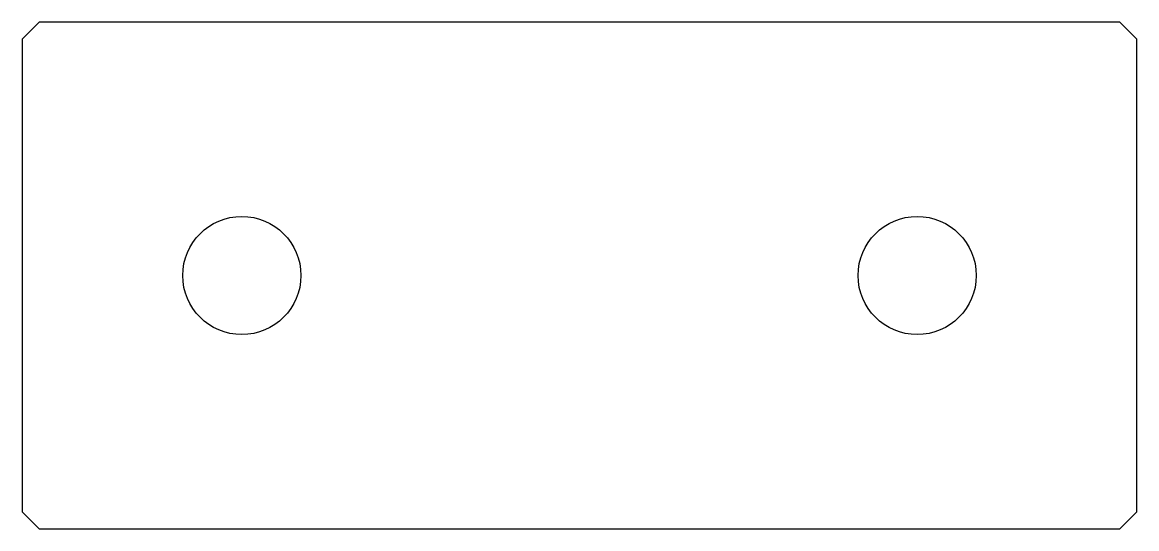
# Model space of a CAD drawing. Extents: x 0 to 66, y 0 to 30.
import ezdxf

# ---------------------------------------------------------------- set-up
doc = ezdxf.new("R2010")
doc.units = 0
doc.header["$MEASUREMENT"] = 0
doc.layers.get('0').update_dxf_attribs({"linetype": 'CONTINUOUS'})

msp = doc.modelspace()

# ---------------------------------------------------------------- linework, layer by layer
for p, q in [((1, 30), (0, 29)), ((65, 30), (1, 30)), ((66, 29), (65, 30)), ((0, 29), (0, 1)), ((66, 1), (66, 29)), ((0, 1), (1, 0)), ((65, 0), (66, 1)), ((1, 0), (65, 0))]:
    msp.add_line(p, q)
for centre in [(13, 15), (53, 15)]:
    msp.add_circle(centre, 3.5)

doc.saveas('drawing.dxf')
